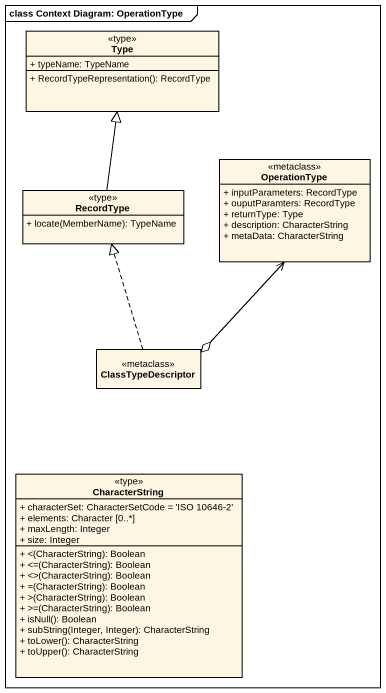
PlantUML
@startuml
mainframe class Context Diagram: OperationType
hide circle
hide empty members
skinparam classAttributeIconSize 0
class Type <<type>> {
  + typeName: TypeName
  + RecordTypeRepresentation(): RecordType
}
class OperationType <<metaclass>> {
  + inputParameters: RecordType
  + ouputParamters: RecordType
  + returnType: Type
  + description: CharacterString
  + metaData: CharacterString
}
class RecordType <<type>> {
  + locate(MemberName): TypeName
}
class ClassTypeDescriptor <<metaclass>>
class CharacterString <<type>> {
  + characterSet: CharacterSetCode = 'ISO 10646-2'
  + elements: Character [0..*]
  + maxLength: Integer
  + size: Integer
  + <(CharacterString): Boolean
  + <=(CharacterString): Boolean
  + <>(CharacterString): Boolean
  + =(CharacterString): Boolean
  + >(CharacterString): Boolean
  + >=(CharacterString): Boolean
  + isNull(): Boolean
  + subString(Integer, Integer): CharacterString
  + toLower(): CharacterString
  + toUpper(): CharacterString
}
RecordType -up-|> Type
ClassTypeDescriptor o-up-> OperationType
ClassTypeDescriptor .up.|> RecordType
@enduml
